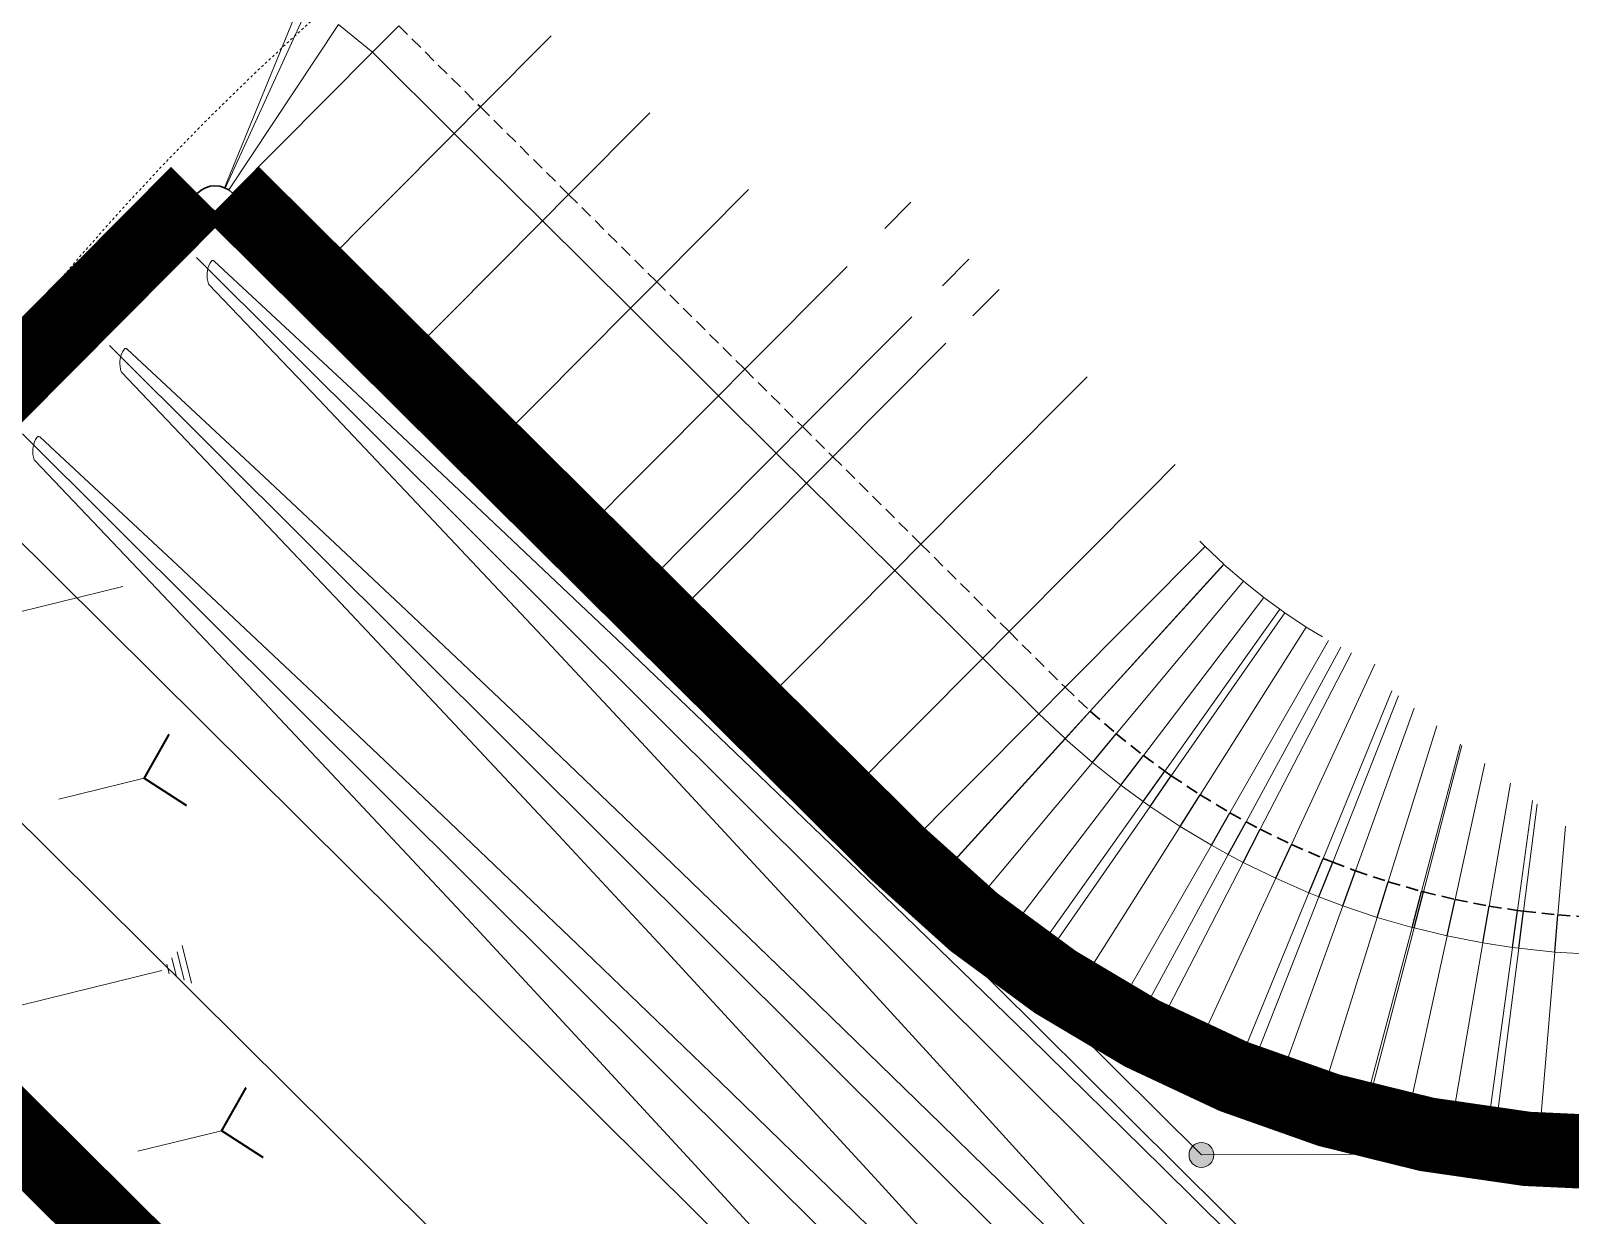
# Model space of a CAD drawing. Header units: metres. Extents: x 544752 to 548977, y 1840603 to 1844608.
# Drawn here: x 545473.5 to 545535.5, y 1843766.6 to 1843814.3 of the extents above; entities that cross this region are included whole.
import ezdxf

# ---------------------------------------------------------------- set-up
doc = ezdxf.new("R2010")
doc.units = ezdxf.units.M
doc.header["$MEASUREMENT"] = 0
doc.linetypes.add('ACAD_ISO02W100', pattern=[15, 12, -3])
doc.linetypes.add('Anordnung Grundriss$0$GESTRICHELT', pattern=[0.75, 0.5, -0.25])
doc.layers.add('C-ROAD', color=7, linetype='Continuous')
for name, color, linetype, lineweight in [('C-ROAD-CORR', 5, 'Continuous', 0), ('C-ROAD-LINK', 150, 'Continuous', 0), ('C-ROAD-STAN', 11, 'Continuous', 0), ('C-TOPO-FEAT', 94, 'Continuous', 5), ('Line5', 5, 'Continuous', 13), ('Đường', 5, 'ACAD_ISO02W100', 5)]:
    doc.layers.add(name, color=color, linetype=linetype, lineweight=lineweight)

# ---------------------------------------------------------------- blocks, each defined once
blk = doc.blocks.new('TB')
at = {"layer": 'Defpoints', "color": 5, "linetype": 'Anordnung Grundriss$0$GESTRICHELT', "lineweight": 5, "ltscale": 0.2}
blk.add_circle((-0.4049538253086098, -1.769394799566726e-07), 105.7280000291212, dxfattribs=at)
blk = doc.blocks.new('FREFEWRFERWF')
at = {"layer": 'Line5', "color": 5}
for p, q in [((-7.212053040915634, -0.6838581399060786), (-8.89258424937725, 70.33729622233659)), ((-1.66903406981146, -0.552696687169373), (-3.349565278273076, 70.4684576750733)), ((-12.75507202500012, -0.8150196010246873), (-14.43560326413717, 70.20613535726443))]:
    blk.add_line(p, q, dxfattribs=at)
at = {"layer": 'Line5', "color": 5, "flags": 128}
for points in [[(-14.86438842292409, 69.08685307204723), (-14.80841630435316, 69.18441281979904), (-14.7429451107746, 69.27586939930916), (-14.66863456461579, 69.36030120356008), (-14.58623352402356, 69.43685740279034), (-14.49657232302707, 69.50476654665545), (-14.40055447630584, 69.56334433192387), (-14.29914754873607, 69.61200046539307), (-14.19337342411745, 69.65024462807924), (-14.0842979879817, 69.67769145453349)], [(-14.08429830515524, 69.67769065964967), (-14.06706906191539, 69.67943511717021), (-14.04982166929403, 69.6778805218637), (-14.03318210656289, 69.67308331327513), (-14.01775426935637, 69.66521759377792), (-14.00409810314886, 69.65456885192543), (-13.99270923074801, 69.64152358099818), (-13.98400099435821, 69.6265552258119), (-13.97828945569927, 69.61020707152784), (-13.97578189574415, 69.59307245211676)], [(-13.97577600751538, 69.5929625662975), (-13.51127695024479, 61.83797155646607), (-13.08261348161614, 54.08091718330979), (-12.68979475862579, 46.32196505367756), (-12.33282916026656, 38.56128078699112), (-12.01172429847065, 30.79903006413952), (-11.72648704145104, 23.03537858603522), (-11.47712347662309, 15.27049208758399), (-11.26363891706569, 7.504536324646324), (-11.08603794220835, -0.2623229054734111)], [(-9.32136941346107, 69.21801394689828), (-9.265397289826069, 69.3155737053603), (-9.199926091358066, 69.40703027509153), (-9.125615558237769, 69.49146207235754), (-9.043214510194957, 69.56801827577874), (-8.953553309314884, 69.63592742476612), (-8.857535458577331, 69.69450520677492), (-8.756128540670034, 69.74316133605316), (-8.650354421522934, 69.78140550572425), (-8.54127897741273, 69.8088523298502)], [(-8.54127928573871, 69.80885153543204), (-8.524050052743405, 69.81059598503634), (-8.506802660995163, 69.80904139298946), (-8.490163094887976, 69.80424418672919), (-8.47473525768146, 69.79637846909463), (-8.461079090833664, 69.78572972957045), (-8.44969022506848, 69.77268445119262), (-8.44098198757274, 69.75771610625088), (-8.435270443791524, 69.74136795289814), (-8.432762881100643, 69.72423332417384)], [(-8.432757004280575, 69.72412343835458), (-7.968257946602535, 61.96913249930367), (-7.53959449013928, 54.21207819133997), (-7.146775769360829, 46.45312612131238), (-6.78981017426122, 38.69244191842154), (-6.468705312057864, 30.93019125238061), (-6.183468067261856, 23.16653984691948), (-5.934104503423441, 15.40165340481326), (-5.720619944797363, 7.635697712190449), (-5.543018971104175, -0.1311614527367055)], [(-3.778350442356896, 69.34917539963499), (-3.722378318721894, 69.446735158097), (-3.656907120253891, 69.53819172782823), (-3.582596587133594, 69.62262352509424), (-3.500195539090782, 69.69917972851545), (-3.410534338210709, 69.76708887750283), (-3.314516487473156, 69.82566665951163), (-3.213109569565859, 69.87432278878987), (-3.107335450418759, 69.91256695846096), (-2.998260006308556, 69.9400137825869)], [(-2.998260314634535, 69.94001298816875), (-2.98103108163923, 69.94175743777305), (-2.963783689890988, 69.94020284572616), (-2.947144123783801, 69.9354056394659), (-2.931716286577284, 69.92753992183134), (-2.918060119729489, 69.91689118230715), (-2.906671253964305, 69.90384590392932), (-2.897963016468566, 69.88887755898759), (-2.892251472687349, 69.87252940563485), (-2.889743909996469, 69.85539477691054)], [(-2.8897380331764, 69.85528489109129), (-2.42523897549836, 62.10029395204037), (-1.996575519035105, 54.34323964407668), (-1.603756798256654, 46.58428757404909), (-1.246791203157045, 38.82360337115824), (-0.9256863409536891, 31.06135270511732), (-0.6404490961576812, 23.29770129965618), (-0.3910855323192663, 15.53281485754997), (-0.1776009736931883, 7.766859164927155), (0, 0)], [(-14.87426023866283, 69.04712659073994), (-14.9017317329417, 62.45136923948303), (-14.95250223134644, 55.85575008206069), (-15.02657110703876, 49.26035141386092), (-15.12393741810229, 42.66525555262342), (-15.24459997238591, 36.07054476439953), (-15.38855725055328, 29.47630136879161), (-15.55580746376654, 22.88260762346908), (-15.74634851206793, 16.28954582801089), (-15.96017803822178, 9.697198242414743)], [(-14.87426230253186, 69.04695007717237), (-14.87407874467317, 69.05155328614637), (-14.87366220814874, 69.05614129919559), (-14.87301376980031, 69.06070231227204), (-14.87213508534478, 69.06522462377325), (-14.8710284254048, 69.06969661777839), (-14.86969661776675, 69.07410680130124), (-14.8681430927827, 69.07844384945929), (-14.86637184320716, 69.08269663760439), (-14.86438740679296, 69.08685421943665)], [(-9.331241225474514, 69.17828746372834), (-9.358712720684707, 62.58253016741946), (-9.409483216586523, 55.98691107099876), (-9.48355208610883, 49.39151246007532), (-9.58091841021087, 42.79641664260998), (-9.701580953842495, 36.20170592423528), (-9.845538236608263, 29.60746257519349), (-10.01278844452463, 23.01376889226958), (-10.20332950324519, 16.42070714617148), (-10.41715902218129, 9.828359615057707)], [(-9.331243289343547, 69.17811096040532), (-9.331059732241556, 69.18271416937932), (-9.33064318500692, 69.18730217264965), (-9.32999474729877, 69.19186318619177), (-9.32911606359994, 69.19638549722731), (-9.328009405639023, 69.20085749216378), (-9.326677597535308, 69.20526767522097), (-9.325124074530322, 69.20960473362356), (-9.323352824314497, 69.21385751152411), (-9.321368388540577, 69.2180151049979)], [(-3.788222254370339, 69.30944891646504), (-3.815693749580532, 62.71369162015617), (-3.866464245482348, 56.11807252373546), (-3.940533115004655, 49.52267391281202), (-4.037899439106695, 42.92757809534669), (-4.15856198273832, 36.33286737697199), (-4.302519265504088, 29.7386240279302), (-4.469769473420456, 23.14493034500629), (-4.660310532141011, 16.55186859890819), (-4.87414005107712, 9.959521067794412)], [(-3.788224318239372, 69.30927241314203), (-3.788040761137381, 69.31387562211603), (-3.787624213902745, 69.31846362538636), (-3.786975776194595, 69.32302463892847), (-3.786097092495766, 69.32754694996402), (-3.784990434534848, 69.33201894490048), (-3.783658626431134, 69.33642912795767), (-3.782105103426147, 69.34076618636027), (-3.780333853210323, 69.34501896426082), (-3.778349417436402, 69.34917655773461)]]:
    blk.add_lwpolyline(points, dxfattribs=at)
blk = doc.blocks.new('RFEWF34RF')
blk.add_lwpolyline([(467558.3739784134, 1441381.465170017), (467628.3739784134, 1441381.465170017), (467628.3739784134, 1441366.465170017), (467558.3739784134, 1441366.465170017)], close=True)
at = {"xscale": 0.9, "yscale": 0.9714285714285716, "zscale": 0.9714285714285716, "rotation": 268.6444939923905}
blk.add_blockref('FREFEWRFERWF', (467559.2717663317, 1441366.934817435), dxfattribs=at)
blk = doc.blocks.new('GFERFERF')
blk.add_lwpolyline([(467513.3739784134, 1441358.465170017), (467628.3739784134, 1441358.465170017), (467628.3739784134, 1441366.465170017), (467513.3739784134, 1441366.465170017)], close=True)
blk = doc.blocks.new('fcwdăed')
at = {"xscale": -1, "rotation": 19.89216182940478}
for name, p in [('GFERFERF', (1396356.812540187, 242240.5363757809, -3.31594075425429)), ('RFEWF34RF', (1396367.360318515, 242211.3860006156, -3.31594075425429))]:
    blk.add_blockref(name, p, dxfattribs=at)
blk = doc.blocks.new('STA')
blk.add_circle((0, 0), 0.03600344113496039)
blk = doc.blocks.new('PI')
h = blk.add_hatch(color=256)
h.dxf.hatch_style = 1
h.paths.add_polyline_path([(0.01097384885793593, 0, 1), (-0.01097384885793593, 0, 1)])
at = {"xscale": 0.3048, "yscale": 0.3048, "zscale": 0.3048}
blk.add_blockref('STA', (0, 0), dxfattribs=at)

msp = doc.modelspace()

# ---------------------------------------------------------------- linework, layer by layer
at = {"layer": 'C-ROAD', "color": 3, "linetype": 'Continuous', "lineweight": 13}
for p, q in [((545508.4800719694, 1843781.144187076), (545520.6671667211, 1843769.041444886)), ((545520.6671667211, 1843769.041444886), (545537.8426755755, 1843769.100964557))]:
    msp.add_line(p, q, dxfattribs=at)
at = {"layer": 'C-ROAD', "color": 1, "linetype": 'ACAD_ISO02W100', "lineweight": 60, "ltscale": 0.1, "const_width": 3, "flags": 128}
for points in [[(545458.3827507619, 1843785.796270339), (545480.226972798, 1843807.792415925)], [(545481.641172639, 1843807.797321878), (545508.4800719694, 1843781.144187076)], [(545539.9862367118, 1843703.347067306), (545458.3876515204, 1843784.382065268)]]:
    msp.add_lwpolyline(points, dxfattribs=at)
at = {"layer": 'C-ROAD', "color": 1, "linetype": 'ACAD_ISO02W100', "lineweight": -3, "ltscale": 0.1, "const_width": 3, "flags": 128}
msp.add_lwpolyline([(545508.4800719694, 1843781.144187076, 0.1989104517660924), (545537.8426755755, 1843769.100964557)], format="xyb", dxfattribs=at)
at = {"layer": 'C-ROAD-CORR', "color": 160, "linetype": 'Continuous'}
for p, q in [((545481.3160001577, 1843808.012965988, 711.2039542564817), (545484.3517957176, 1843815.414583738, 719.2039542564817)), ((545481.3160001577, 1843808.012965988, 711.2039542564817), (545484.3517957176, 1843815.414583738, 719.2039542564817)), ((545481.3160001577, 1843808.012965988, 711.2039542564817), (545484.3517957176, 1843815.414583738, 719.2039542564817)), ((545481.3516860869, 1843807.997512011, 711.2050689497595), (545484.6729690798, 1843815.275497947, 719.2050689497595)), ((545481.3516860869, 1843807.997512011, 711.2050689497595), (545484.6729690798, 1843815.275497947, 719.2050689497595)), ((545481.3516860869, 1843807.997512011, 711.2050689497595), (545484.6729690798, 1843815.275497947, 719.2050689497595)), ((545481.4892058937, 1843807.921157204, 711.2095820132467), (545485.9106473417, 1843814.588304684, 719.2095820132467)), ((545481.4892058937, 1843807.921157204, 711.2095820132467), (545485.9106473417, 1843814.588304684, 719.2095820132467)), ((545481.4892058937, 1843807.921157204, 711.2095820132467), (545485.9106473417, 1843814.588304684, 719.2095820132467)), ((545487.2783480486, 1843813.473786746, 719.2154346915524), (545488.3353184379, 1843814.538123909, 719.2454346915524)), ((545487.2783480486, 1843813.473786746, 719.2154346915524), (545488.3353184379, 1843814.538123909, 719.2454346915524)), ((545491.6320628189, 1843811.264197832, 719.384820501165), (545494.4780449065, 1843814.13001558, 723.4236972518128)), ((545491.6320628189, 1843811.264197832, 719.384820501165), (545494.4780449065, 1843814.13001558, 723.4236972518128)), ((545491.6320628189, 1843811.264197832, 719.384820501165), (545494.4780449065, 1843814.13001558, 723.4236972518128)), ((545481.641172639, 1843807.797321878, 711.2154346915524), (545487.2783480486, 1843813.473786746, 719.2154346915524)), ((545481.641172639, 1843807.797321878, 711.2154346915524), (545487.2783480486, 1843813.473786746, 719.2154346915524)), ((545481.641172639, 1843807.797321878, 711.2154346915524), (545487.2783480486, 1843813.473786746, 719.2154346915524)), ((545490.5750924295, 1843810.199860669, 719.354820501165), (545491.6320628189, 1843811.264197832, 719.384820501165)), ((545490.5750924295, 1843810.199860669, 719.354820501165), (545491.6320628189, 1843811.264197832, 719.384820501165)), ((545495.1798533616, 1843807.740963201, 719.534820501161), (545498.4501977084, 1843811.034100888, 724.1759311412446)), ((545495.1798533616, 1843807.740963201, 719.534820501161), (545498.4501977084, 1843811.034100888, 724.1759311412446)), ((545495.1798533616, 1843807.740963201, 719.534820501161), (545498.4501977084, 1843811.034100888, 724.1759311412446)), ((545484.9379170198, 1843804.523395801, 711.354820501165), (545490.5750924295, 1843810.199860669, 719.354820501165)), ((545484.9379170198, 1843804.523395801, 711.354820501165), (545490.5750924295, 1843810.199860669, 719.354820501165)), ((545484.9379170198, 1843804.523395801, 711.354820501165), (545490.5750924295, 1843810.199860669, 719.354820501165)), ((545494.1228829722, 1843806.676626038, 719.504820501161), (545495.1798533616, 1843807.740963201, 719.534820501161)), ((545494.1228829722, 1843806.676626038, 719.504820501161), (545495.1798533616, 1843807.740963201, 719.534820501161)), ((545498.7276439042, 1843804.21772857, 719.684820501157), (545502.42235051, 1843807.938186197, 724.9281650306766)), ((545498.7276439042, 1843804.21772857, 719.684820501157), (545502.42235051, 1843807.938186197, 724.9281650306766)), ((545498.7276439042, 1843804.21772857, 719.684820501157), (545502.42235051, 1843807.938186197, 724.9281650306766)), ((545507.9126098565, 1843806.370958807, 727.834820501153), (545508.9695802458, 1843807.43529597, 727.864820501153)), ((545507.9126098565, 1843806.370958807, 727.834820501153), (545508.9695802458, 1843807.43529597, 727.864820501153)), ((545488.4857075625, 1843801.00016117, 711.504820501161), (545494.1228829722, 1843806.676626038, 719.504820501161)), ((545488.4857075625, 1843801.00016117, 711.504820501161), (545494.1228829722, 1843806.676626038, 719.504820501161)), ((545488.4857075625, 1843801.00016117, 711.504820501161), (545494.1228829722, 1843806.676626038, 719.504820501161)), ((545510.2379542754, 1843804.06170918, 727.9331356803175), (545511.2949246648, 1843805.126046343, 727.9631356803175)), ((545510.2379542754, 1843804.06170918, 727.9331356803175), (545511.2949246648, 1843805.126046343, 727.9631356803175)), ((545502.2754344468, 1843800.694493939, 719.834820501153), (545506.3945033121, 1843804.842271505, 725.6803989204366)), ((545502.2754344468, 1843800.694493939, 719.834820501153), (545506.3945033121, 1843804.842271505, 725.6803989204366)), ((545502.2754344468, 1843800.694493939, 719.834820501153), (545506.3945033121, 1843804.842271505, 725.6803989204366)), ((545497.6706735148, 1843803.153391407, 719.654820501157), (545498.7276439042, 1843804.21772857, 719.684820501157)), ((545497.6706735148, 1843803.153391407, 719.654820501157), (545498.7276439042, 1843804.21772857, 719.684820501157)), ((545511.4604003992, 1843802.847724176, 727.984820501149), (545512.5173707885, 1843803.912061339, 728.014820501149)), ((545511.4604003992, 1843802.847724176, 727.984820501149), (545512.5173707885, 1843803.912061339, 728.014820501149)), ((545492.0334981051, 1843797.476926539, 711.654820501157), (545497.6706735148, 1843803.153391407, 719.654820501157)), ((545492.0334981051, 1843797.476926539, 711.654820501157), (545497.6706735148, 1843803.153391407, 719.654820501157)), ((545492.0334981051, 1843797.476926539, 711.654820501157), (545497.6706735148, 1843803.153391407, 719.654820501157)), ((545504.6007788657, 1843798.385244312, 719.9331356803175), (545508.9979894079, 1843802.813102121, 726.1734389845876)), ((545504.6007788657, 1843798.385244312, 719.9331356803175), (545508.9979894079, 1843802.813102121, 726.1734389845876)), ((545504.6007788657, 1843798.385244312, 719.9331356803175), (545508.9979894079, 1843802.813102121, 726.1734389845876)), ((545505.8232249895, 1843797.171259308, 719.984820501149), (545510.3666561138, 1843801.746356813, 726.4326328098686)), ((545505.8232249895, 1843797.171259308, 719.984820501149), (545510.3666561138, 1843801.746356813, 726.4326328098686)), ((545505.8232249895, 1843797.171259308, 719.984820501149), (545510.3666561138, 1843801.746356813, 726.4326328098686)), ((545501.2184640574, 1843799.630156776, 719.804820501153), (545502.2754344468, 1843800.694493939, 719.834820501153)), ((545501.2184640574, 1843799.630156776, 719.804820501153), (545502.2754344468, 1843800.694493939, 719.834820501153)), ((545515.0081909418, 1843799.324489545, 728.1348205011451), (545516.0651613311, 1843800.388826708, 728.1648205011451)), ((545515.0081909418, 1843799.324489545, 728.1348205011451), (545516.0651613311, 1843800.388826708, 728.1648205011451)), ((545495.5812886477, 1843793.953691908, 711.804820501153), (545501.2184640574, 1843799.630156776, 719.804820501153)), ((545495.5812886477, 1843793.953691908, 711.804820501153), (545501.2184640574, 1843799.630156776, 719.804820501153)), ((545495.5812886477, 1843793.953691908, 711.804820501153), (545501.2184640574, 1843799.630156776, 719.804820501153)), ((545509.3710155321, 1843793.648024677, 720.1348205011451), (545515.0081909418, 1843799.324489545, 728.1348205011451)), ((545509.3710155321, 1843793.648024677, 720.1348205011451), (545515.0081909418, 1843799.324489545, 728.1348205011451)), ((545509.3710155321, 1843793.648024677, 720.1348205011451), (545515.0081909418, 1843799.324489545, 728.1348205011451)), ((545503.5438084764, 1843797.320907149, 719.9031356803175), (545504.6007788657, 1843798.385244312, 719.9331356803175)), ((545503.5438084764, 1843797.320907149, 719.9031356803175), (545504.6007788657, 1843798.385244312, 719.9331356803175)), ((545497.9066330667, 1843791.644442281, 711.9031356803175), (545503.5438084764, 1843797.320907149, 719.9031356803175)), ((545497.9066330667, 1843791.644442281, 711.9031356803175), (545503.5438084764, 1843797.320907149, 719.9031356803175)), ((545497.9066330667, 1843791.644442281, 711.9031356803175), (545503.5438084764, 1843797.320907149, 719.9031356803175)), ((545504.7662546001, 1843796.106922145, 719.954820501149), (545505.8232249895, 1843797.171259308, 719.984820501149)), ((545504.7662546001, 1843796.106922145, 719.954820501149), (545505.8232249895, 1843797.171259308, 719.984820501149)), ((545518.5559814844, 1843795.801254914, 728.2848205011412), (545519.6129518737, 1843796.865592076, 728.3148205011412)), ((545518.5559814844, 1843795.801254914, 728.2848205011412), (545519.6129518737, 1843796.865592076, 728.3148205011412)), ((545499.1290791904, 1843790.430457277, 711.954820501149), (545504.7662546001, 1843796.106922145, 719.954820501149)), ((545499.1290791904, 1843790.430457277, 711.954820501149), (545504.7662546001, 1843796.106922145, 719.954820501149)), ((545499.1290791904, 1843790.430457277, 711.954820501149), (545504.7662546001, 1843796.106922145, 719.954820501149)), ((545512.9188060747, 1843790.124790045, 720.2848205011412), (545518.5559814844, 1843795.801254914, 728.2848205011412)), ((545512.9188060747, 1843790.124790045, 720.2848205011412), (545518.5559814844, 1843795.801254914, 728.2848205011412)), ((545512.9188060747, 1843790.124790045, 720.2848205011412), (545518.5559814844, 1843795.801254914, 728.2848205011412)), ((545508.3140451427, 1843792.583687514, 720.1048205011451), (545509.3710155321, 1843793.648024677, 720.1348205011451)), ((545508.3140451427, 1843792.583687514, 720.1048205011451), (545509.3710155321, 1843793.648024677, 720.1348205011451)), ((545515.1742177682, 1843787.884989107, 720.3801789361881), (545520.811393178, 1843793.561453976, 728.3801789361881)), ((545515.1742177682, 1843787.884989107, 720.3801789361881), (545520.811393178, 1843793.561453976, 728.3801789361881)), ((545515.1742177682, 1843787.884989107, 720.3801789361881), (545520.811393178, 1843793.561453976, 728.3801789361881)), ((545502.676869733, 1843786.907222646, 712.1048205011451), (545508.3140451427, 1843792.583687514, 720.1048205011451)), ((545502.676869733, 1843786.907222646, 712.1048205011451), (545508.3140451427, 1843792.583687514, 720.1048205011451)), ((545502.676869733, 1843786.907222646, 712.1048205011451), (545508.3140451427, 1843792.583687514, 720.1048205011451)), ((545516.1850108885, 1843786.924069553, 720.4344401001995), (545521.5692194593, 1843792.841019618, 728.4344401001995)), ((545516.1850108885, 1843786.924069553, 720.4344401001995), (545521.5692194593, 1843792.841019618, 728.4344401001995)), ((545516.1850108885, 1843786.924069553, 720.4344401001995), (545521.5692194593, 1843792.841019618, 728.4344401001995)), ((545516.191914111, 1843786.917789715, 720.4348024648241), (545521.5743950421, 1843792.836311407, 728.4348024648241)), ((545516.191914111, 1843786.917789715, 720.4348024648241), (545521.5743950421, 1843792.836311407, 728.4348024648241)), ((545516.191914111, 1843786.917789715, 720.4348024648241), (545521.5743950421, 1843792.836311407, 728.4348024648241)), ((545477.2301099498, 1843791.946244133, 731.4502438756114), (545458.4187366074, 1843787.316396564, 712.0774987026796)), ((545517.2367563049, 1843786.008154328, 720.4885979594804), (545522.357749082, 1843792.154326549, 728.4885979594804)), ((545517.2367563049, 1843786.008154328, 720.4885979594804), (545522.357749082, 1843792.154326549, 728.4885979594804)), ((545517.2367563049, 1843786.008154328, 720.4885979594804), (545522.357749082, 1843792.154326549, 728.4885979594804)), ((545518.3274519978, 1843785.138986895, 720.542549423416), (545523.1754810635, 1843791.502681905, 728.542549423416)), ((545518.3274519978, 1843785.138986895, 720.542549423416), (545523.1754810635, 1843791.502681905, 728.542549423416)), ((545518.3274519978, 1843785.138986895, 720.542549423416), (545523.1754810635, 1843791.502681905, 728.542549423416)), ((545519.1927784394, 1843784.502449748, 720.5838659282666), (545523.8242459851, 1843791.025448167, 728.5838659282666)), ((545519.1927784394, 1843784.502449748, 720.5838659282666), (545523.8242459851, 1843791.025448167, 728.5838659282666)), ((545519.1927784394, 1843784.502449748, 720.5838659282666), (545523.8242459851, 1843791.025448167, 728.5838659282666)), ((545519.4550218048, 1843784.318221733, 720.5961917942386), (545524.0208588333, 1843790.887326104, 728.5961917942386)), ((545519.4550218048, 1843784.318221733, 720.5961917942386), (545524.0208588333, 1843790.887326104, 728.5961917942386)), ((545519.4550218048, 1843784.318221733, 720.5961917942386), (545524.0208588333, 1843790.887326104, 728.5961917942386)), ((545511.8618356853, 1843789.060452883, 720.2548205011412), (545512.9188060747, 1843790.124790045, 720.2848205011412)), ((545511.8618356853, 1843789.060452883, 720.2548205011412), (545512.9188060747, 1843790.124790045, 720.2848205011412)), ((545520.6173193732, 1843783.547421186, 720.6494229625778), (545524.8922731974, 1843790.309430488, 728.6494229625778)), ((545520.6173193732, 1843783.547421186, 720.6494229625778), (545524.8922731974, 1843790.309430488, 728.6494229625778)), ((545520.6173193732, 1843783.547421186, 720.6494229625778), (545524.8922731974, 1843790.309430488, 728.6494229625778)), ((545521.8121322448, 1843782.82805249, 720.702141601774), (545525.7880653999, 1843789.770095096, 728.702141601774)), ((545521.8121322448, 1843782.82805249, 720.702141601774), (545525.7880653999, 1843789.770095096, 728.702141601774)), ((545521.8121322448, 1843782.82805249, 720.702141601774), (545525.7880653999, 1843789.770095096, 728.702141601774)), ((545522.4623913484, 1843782.465617576, 720.7299531554592), (545526.2755869594, 1843789.498365206, 728.7299531554592)), ((545522.4623913484, 1843782.465617576, 720.7299531554592), (545526.2755869594, 1843789.498365206, 728.7299531554592)), ((545522.4623913484, 1843782.465617576, 720.7299531554592), (545526.2755869594, 1843789.498365206, 728.7299531554592)), ((545506.2246602756, 1843783.383988014, 712.2548205011412), (545511.8618356853, 1843789.060452883, 720.2548205011412)), ((545506.2246602756, 1843783.383988014, 712.2548205011412), (545511.8618356853, 1843789.060452883, 720.2548205011412)), ((545506.2246602756, 1843783.383988014, 712.2548205011412), (545511.8618356853, 1843789.060452883, 720.2548205011412)), ((545523.0371860684, 1843782.161484976, 720.7542473607787), (545526.7065302815, 1843789.270346562, 728.7542473607787)), ((545523.0371860684, 1843782.161484976, 720.7542473607787), (545526.7065302815, 1843789.270346562, 728.7542473607787)), ((545523.0371860684, 1843782.161484976, 720.7542473607787), (545526.7065302815, 1843789.270346562, 728.7542473607787)), ((545524.2901489278, 1843781.548987471, 720.8056410551927), (545527.6459195248, 1843788.811136168, 728.8056410551927)), ((545524.2901489278, 1843781.548987471, 720.8056410551927), (545527.6459195248, 1843788.811136168, 728.8056410551927)), ((545524.2901489278, 1843781.548987471, 720.8056410551927), (545527.6459195248, 1843788.811136168, 728.8056410551927)), ((545514.1172473789, 1843786.820651944, 720.3501789361882), (545515.1742177682, 1843787.884989107, 720.3801789361881)), ((545514.1172473789, 1843786.820651944, 720.3501789361882), (545515.1742177682, 1843787.884989107, 720.3801789361881)), ((545525.568635782, 1843780.991725877, 720.8562248560224), (545528.336659933, 1843787.740450796, 728.1505545532373)), ((545525.568635782, 1843780.991725877, 720.8562248560224), (545528.336659933, 1843787.740450796, 728.1505545532373)), ((545525.568635782, 1843780.991725877, 720.8562248560224), (545528.336659933, 1843787.740450796, 728.1505545532373)), ((545525.9532712528, 1843780.836872241, 720.8709931465054), (545528.5997360322, 1843787.535408039, 728.0733648159917)), ((545525.9532712528, 1843780.836872241, 720.8709931465054), (545528.5997360322, 1843787.535408039, 728.0733648159917)), ((545525.9532712528, 1843780.836872241, 720.8709931465054), (545528.5997360322, 1843787.535408039, 728.0733648159917)), ((545515.1754717814, 1843785.814641416, 720.4044401001995), (545516.1850108885, 1843786.924069553, 720.4344401001995)), ((545515.1754717814, 1843785.814641416, 720.4044401001995), (545516.1850108885, 1843786.924069553, 720.4344401001995)), ((545515.1826989364, 1843785.808066898, 720.4048024648241), (545516.191914111, 1843786.917789715, 720.4348024648241)), ((545515.1826989364, 1843785.808066898, 720.4048024648241), (545516.191914111, 1843786.917789715, 720.4348024648241)), ((545526.8702130042, 1843780.490760952, 720.9059024759431), (545529.2298056085, 1843787.044328829, 727.8713119522896)), ((545526.8702130042, 1843780.490760952, 720.9059024759431), (545529.2298056085, 1843787.044328829, 727.8713119522896)), ((545526.8702130042, 1843780.490760952, 720.9059024759431), (545529.2298056085, 1843787.044328829, 727.8713119522896)), ((545508.4800719692, 1843781.144187076, 712.3501789361882), (545514.1172473789, 1843786.820651944, 720.3501789361882)), ((545508.4800719692, 1843781.144187076, 712.3501789361882), (545514.1172473789, 1843786.820651944, 720.3501789361882)), ((545508.4800719692, 1843781.144187076, 712.3501789361882), (545514.1172473789, 1843786.820651944, 720.3501789361882)), ((545528.1924030146, 1843780.047046296, 720.9545793525499), (545530.1488607769, 1843786.328012882, 727.5332014146285)), ((545528.1924030146, 1843780.047046296, 720.9545793525499), (545530.1488607769, 1843786.328012882, 727.5332014146285)), ((545528.1924030146, 1843780.047046296, 720.9545793525499), (545530.1488607769, 1843786.328012882, 727.5332014146285)), ((545509.7912632106, 1843779.897691352, 712.4044401001995), (545515.1754717814, 1843785.814641416, 720.4044401001995)), ((545509.7912632106, 1843779.897691352, 712.4044401001995), (545515.1754717814, 1843785.814641416, 720.4044401001995)), ((545509.7912632106, 1843779.897691352, 712.4044401001995), (545515.1754717814, 1843785.814641416, 720.4044401001995)), ((545509.8002180053, 1843779.889545205, 712.4048024648241), (545515.1826989364, 1843785.808066898, 720.4048024648241)), ((545509.8002180053, 1843779.889545205, 712.4048024648241), (545515.1826989364, 1843785.808066898, 720.4048024648241)), ((545509.8002180053, 1843779.889545205, 712.4048024648241), (545515.1826989364, 1843785.808066898, 720.4048024648241)), ((545516.2765701591, 1843784.855747037, 720.4585979594805), (545517.2367563049, 1843786.008154328, 720.4885979594804)), ((545516.2765701591, 1843784.855747037, 720.4585979594805), (545517.2367563049, 1843786.008154328, 720.4885979594804)), ((545517.4184465479, 1843783.945794081, 720.512549423416), (545518.3274519978, 1843785.138986895, 720.542549423416)), ((545517.4184465479, 1843783.945794081, 720.512549423416), (545518.3274519978, 1843785.138986895, 720.542549423416)), ((545529.5326889969, 1843779.661426526, 721.0021628283865), (545531.0986367638, 1843785.587752983, 727.1318885713036)), ((545529.5326889969, 1843779.661426526, 721.0021628283865), (545531.0986367638, 1843785.587752983, 727.1318885713036)), ((545529.5326889969, 1843779.661426526, 721.0021628283865), (545531.0986367638, 1843785.587752983, 727.1318885713036)), ((545529.61472331, 1843779.639866517, 721.0049845269989), (545531.1575024141, 1843785.541872817, 727.1052997429011)), ((545529.61472331, 1843779.639866517, 721.0049845269989), (545531.1575024141, 1843785.541872817, 727.1052997429011)), ((545529.61472331, 1843779.639866517, 721.0049845269989), (545531.1575024141, 1843785.541872817, 727.1052997429011)), ((545511.1555773818, 1843778.709574815, 712.4585979594805), (545516.2765701591, 1843784.855747037, 720.4585979594805)), ((545511.1555773818, 1843778.709574815, 712.4585979594805), (545516.2765701591, 1843784.855747037, 720.4585979594805)), ((545511.1555773818, 1843778.709574815, 712.4585979594805), (545516.2765701591, 1843784.855747037, 720.4585979594805)), ((545518.3243782746, 1843783.279387545, 720.5538659282666), (545519.1927784394, 1843784.502449748, 720.5838659282666)), ((545518.3243782746, 1843783.279387545, 720.5538659282666), (545519.1927784394, 1843784.502449748, 720.5838659282666)), ((545530.888519688, 1843779.334635679, 721.0485623272937), (545532.0845153467, 1843784.81935455, 726.6621660456207)), ((545530.888519688, 1843779.334635679, 721.0485623272937), (545532.0845153467, 1843784.81935455, 726.6621660456207)), ((545530.888519688, 1843779.334635679, 721.0485623272937), (545532.0845153467, 1843784.81935455, 726.6621660456207)), ((545478.0856644051, 1843784.220231352, 729.5868586594613), (545474.646629719, 1843783.373817531, 726.0451957832797)), ((545512.5704174822, 1843777.582099071, 712.512549423416), (545517.4184465479, 1843783.945794081, 720.512549423416)), ((545512.5704174822, 1843777.582099071, 712.512549423416), (545517.4184465479, 1843783.945794081, 720.512549423416)), ((545512.5704174822, 1843777.582099071, 712.512549423416), (545517.4184465479, 1843783.945794081, 720.512549423416)), ((545518.5989273619, 1843783.086514664, 720.5661917942386), (545519.4550218048, 1843784.318221733, 720.5961917942386)), ((545518.5989273619, 1843783.086514664, 720.5661917942386), (545519.4550218048, 1843784.318221733, 720.5961917942386)), ((545532.2573142359, 1843779.067295809, 721.093689526855), (545533.112582714, 1843784.018073979, 726.1178002603649)), ((545532.2573142359, 1843779.067295809, 721.093689526855), (545533.112582714, 1843784.018073979, 726.1178002603649)), ((545532.2573142359, 1843779.067295809, 721.093689526855), (545533.112582714, 1843784.018073979, 726.1178002603649)), ((545513.6929107289, 1843776.756389126, 712.5538659282666), (545518.3243782746, 1843783.279387545, 720.5538659282666)), ((545513.6929107289, 1843776.756389126, 712.5538659282666), (545518.3243782746, 1843783.279387545, 720.5538659282666)), ((545513.6929107289, 1843776.756389126, 712.5538659282666), (545518.3243782746, 1843783.279387545, 720.5538659282666)), ((545519.8157655312, 1843782.279544442, 720.6194229625778), (545520.6173193732, 1843783.547421186, 720.6494229625778)), ((545519.8157655312, 1843782.279544442, 720.6194229625778), (545520.6173193732, 1843783.547421186, 720.6494229625778)), ((545533.3935756148, 1843778.891983417, 721.1297702252778), (545533.9966796245, 1843783.329004663, 725.607592462265)), ((545533.3935756148, 1843778.891983417, 721.1297702252778), (545533.9966796245, 1843783.329004663, 725.607592462265)), ((545533.3935756148, 1843778.891983417, 721.1297702252778), (545533.9966796245, 1843783.329004663, 725.607592462265)), ((545533.6364671111, 1843778.859915801, 721.1374585264884), (545534.1897948207, 1843783.178489765, 725.4913364112444)), ((545533.6364671111, 1843778.859915801, 721.1374585264884), (545534.1897948207, 1843783.178489765, 725.4913364112444)), ((545533.6364671111, 1843778.859915801, 721.1374585264884), (545534.1897948207, 1843783.178489765, 725.4913364112444)), ((545514.0330903333, 1843776.517410294, 712.5661917942386), (545518.5989273619, 1843783.086514664, 720.5661917942386)), ((545514.0330903333, 1843776.517410294, 712.5661917942386), (545518.5989273619, 1843783.086514664, 720.5661917942386)), ((545514.0330903333, 1843776.517410294, 712.5661917942386), (545518.5989273619, 1843783.086514664, 720.5661917942386)), ((545521.0666447782, 1843781.526419501, 720.672141601774), (545521.8121322448, 1843782.82805249, 720.702141601774)), ((545521.0666447782, 1843781.526419501, 720.672141601774), (545521.8121322448, 1843782.82805249, 720.702141601774)), ((545515.5408117069, 1843775.51753514, 712.6194229625778), (545519.8157655312, 1843782.279544442, 720.6194229625778)), ((545515.5408117069, 1843775.51753514, 712.6194229625778), (545519.8157655312, 1843782.279544442, 720.6194229625778)), ((545515.5408117069, 1843775.51753514, 712.6194229625778), (545519.8157655312, 1843782.279544442, 720.6194229625778)), ((545521.7474171714, 1843781.146977395, 720.6999531554592), (545522.4623913484, 1843782.465617576, 720.7299531554592)), ((545521.7474171714, 1843781.146977395, 720.6999531554592), (545522.4623913484, 1843782.465617576, 720.7299531554592)), ((545522.3491840283, 1843780.828573429, 720.7242473607787), (545523.0371860684, 1843782.161484976, 720.7542473607787)), ((545522.3491840283, 1843780.828573429, 720.7242473607787), (545523.0371860684, 1843782.161484976, 720.7542473607787)), ((545535.023353067, 1843778.712890409, 721.1797860109779), (545535.3241841713, 1843782.294341337, 724.7738491852938)), ((545535.023353067, 1843778.712890409, 721.1797860109779), (545535.3241841713, 1843782.294341337, 724.7738491852938)), ((545535.023353067, 1843778.712890409, 721.1797860109779), (545535.3241841713, 1843782.294341337, 724.7738491852938)), ((545517.0907116232, 1843774.584376895, 712.672141601774), (545521.0666447782, 1843781.526419501, 720.672141601774)), ((545517.0907116232, 1843774.584376895, 712.672141601774), (545521.0666447782, 1843781.526419501, 720.672141601774)), ((545517.0907116232, 1843774.584376895, 712.672141601774), (545521.0666447782, 1843781.526419501, 720.672141601774)), ((545523.6609419408, 1843780.18733459, 720.7756410551928), (545524.2901489278, 1843781.548987471, 720.8056410551927)), ((545523.6609419408, 1843780.18733459, 720.7756410551928), (545524.2901489278, 1843781.548987471, 720.8056410551927)), ((545517.9342215604, 1843774.114229765, 712.6999531554592), (545521.7474171714, 1843781.146977395, 720.6999531554592)), ((545517.9342215604, 1843774.114229765, 712.6999531554592), (545521.7474171714, 1843781.146977395, 720.6999531554592)), ((545517.9342215604, 1843774.114229765, 712.6999531554592), (545521.7474171714, 1843781.146977395, 720.6999531554592)), ((545518.6798398152, 1843773.719711843, 712.7242473607787), (545522.3491840283, 1843780.828573429, 720.7242473607787)), ((545518.6798398152, 1843773.719711843, 712.7242473607787), (545522.3491840283, 1843780.828573429, 720.7242473607787)), ((545518.6798398152, 1843773.719711843, 712.7242473607787), (545522.3491840283, 1843780.828573429, 720.7242473607787)), ((545524.9994215568, 1843779.603923598, 720.8262248560225), (545525.568635782, 1843780.991725877, 720.8562248560224)), ((545524.9994215568, 1843779.603923598, 720.8262248560225), (545525.568635782, 1843780.991725877, 720.8562248560224)), ((545525.4021059768, 1843779.441803484, 720.8409931465054), (545525.9532712528, 1843780.836872241, 720.8709931465054)), ((545525.4021059768, 1843779.441803484, 720.8409931465054), (545525.9532712528, 1843780.836872241, 720.8709931465054)), ((545520.3051713438, 1843772.925185893, 712.7756410551928), (545523.6609419408, 1843780.18733459, 720.7756410551928)), ((545520.3051713438, 1843772.925185893, 712.7756410551928), (545523.6609419408, 1843780.18733459, 720.7756410551928)), ((545520.3051713438, 1843772.925185893, 712.7756410551928), (545523.6609419408, 1843780.18733459, 720.7756410551928)), ((545526.3620750521, 1843779.079450986, 720.8759024759431), (545526.8702130042, 1843780.490760952, 720.9059024759431)), ((545526.3620750521, 1843779.079450986, 720.8759024759431), (545526.8702130042, 1843780.490760952, 720.9059024759431)), ((545521.9636123561, 1843772.202311442, 712.8262248560225), (545524.9994215568, 1843779.603923598, 720.8262248560225)), ((545521.9636123561, 1843772.202311442, 712.8262248560225), (545524.9994215568, 1843779.603923598, 720.8262248560225)), ((545521.9636123561, 1843772.202311442, 712.8262248560225), (545524.9994215568, 1843779.603923598, 720.8262248560225)), ((545522.4625578381, 1843772.001436776, 712.8409931465054), (545525.4021059768, 1843779.441803484, 720.8409931465054)), ((545522.4625578381, 1843772.001436776, 712.8409931465054), (545525.4021059768, 1843779.441803484, 720.8409931465054)), ((545522.4625578381, 1843772.001436776, 712.8409931465054), (545525.4021059768, 1843779.441803484, 720.8409931465054)), ((545527.746308587, 1843778.6149151, 720.9245793525499), (545528.1924030146, 1843780.047046296, 720.9545793525499)), ((545527.746308587, 1843778.6149151, 720.9245793525499), (545528.1924030146, 1843780.047046296, 720.9545793525499)), ((545529.1494872438, 1843778.211200193, 720.9721628283866), (545529.5326889969, 1843779.661426526, 721.0021628283865)), ((545529.1494872438, 1843778.211200193, 720.9721628283866), (545529.5326889969, 1843779.661426526, 721.0021628283865)), ((545529.2353710021, 1843778.188628484, 720.9749845269989), (545529.61472331, 1843779.639866517, 721.0049845269989)), ((545529.2353710021, 1843778.188628484, 720.9749845269989), (545529.61472331, 1843779.639866517, 721.0049845269989)), ((545523.6520059746, 1843771.552464498, 712.8759024759431), (545526.3620750521, 1843779.079450986, 720.8759024759431)), ((545523.6520059746, 1843771.552464498, 712.8759024759431), (545526.3620750521, 1843779.079450986, 720.8759024759431)), ((545523.6520059746, 1843771.552464498, 712.8759024759431), (545526.3620750521, 1843779.079450986, 720.8759024759431)), ((545530.5689400422, 1843777.869074746, 721.0185623272937), (545530.888519688, 1843779.334635679, 721.0485623272937)), ((545530.5689400422, 1843777.869074746, 721.0185623272937), (545530.888519688, 1843779.334635679, 721.0485623272937)), ((545532.0019650238, 1843777.58919, 721.063689526855), (545532.2573142359, 1843779.067295809, 721.093689526855)), ((545532.0019650238, 1843777.58919, 721.063689526855), (545532.2573142359, 1843779.067295809, 721.093689526855)), ((545533.1915452601, 1843777.405651106, 721.0997702252778), (545533.3935756148, 1843778.891983417, 721.1297702252778)), ((545533.1915452601, 1843777.405651106, 721.0997702252778), (545533.3935756148, 1843778.891983417, 721.1297702252778)), ((545533.4458343955, 1843777.372078724, 721.1074585264885), (545533.6364671111, 1843778.859915801, 721.1374585264884)), ((545533.4458343955, 1843777.372078724, 721.1074585264885), (545533.6364671111, 1843778.859915801, 721.1374585264884)), ((545525.3671383064, 1843770.976882056, 712.9245793525499), (545527.746308587, 1843778.6149151, 720.9245793525499)), ((545525.3671383064, 1843770.976882056, 712.9245793525499), (545527.746308587, 1843778.6149151, 720.9245793525499)), ((545525.3671383064, 1843770.976882056, 712.9245793525499), (545527.746308587, 1843778.6149151, 720.9245793525499)), ((545527.105744561, 1843770.476659751, 712.9721628283866), (545529.1494872438, 1843778.211200193, 720.9721628283866)), ((545527.105744561, 1843770.476659751, 712.9721628283866), (545529.1494872438, 1843778.211200193, 720.9721628283866)), ((545527.105744561, 1843770.476659751, 712.9721628283866), (545529.1494872438, 1843778.211200193, 720.9721628283866)), ((545534.8977997212, 1843777.218154192, 721.1497860109779), (545535.023353067, 1843778.712890409, 721.1797860109779)), ((545534.8977997212, 1843777.218154192, 721.1497860109779), (545535.023353067, 1843778.712890409, 721.1797860109779)), ((545527.2121586933, 1843770.448692312, 712.9749845269989), (545529.2353710021, 1843778.188628484, 720.9749845269989)), ((545527.2121586933, 1843770.448692312, 712.9749845269989), (545529.2353710021, 1843778.188628484, 720.9749845269989)), ((545527.2121586933, 1843770.448692312, 712.9749845269989), (545529.2353710021, 1843778.188628484, 720.9749845269989)), ((545528.8645152644, 1843770.052749767, 713.0185623272937), (545530.5689400422, 1843777.869074746, 721.0185623272937)), ((545528.8645152644, 1843770.052749767, 713.0185623272937), (545530.5689400422, 1843777.869074746, 721.0185623272937)), ((545528.8645152644, 1843770.052749767, 713.0185623272937), (545530.5689400422, 1843777.869074746, 721.0185623272937)), ((545530.6401025597, 1843769.705959024, 713.063689526855), (545532.0019650238, 1843777.58919, 721.063689526855)), ((545530.6401025597, 1843769.705959024, 713.063689526855), (545532.0019650238, 1843777.58919, 721.063689526855)), ((545530.6401025597, 1843769.705959024, 713.063689526855), (545532.0019650238, 1843777.58919, 721.063689526855)), ((545479.3923866278, 1843776.215175651, 728.0963771776035), (545479.2048320596, 1843776.977222122, 728.0963771776035)), ((545479.6932907605, 1843776.087182222, 728.357973036686), (545479.4119589082, 1843777.23025193, 728.357973036686)), ((545479.9941948933, 1843775.959188794, 728.6195688957685), (545479.6190857567, 1843777.483281737, 728.6195688957685)), ((545532.1140500354, 1843769.478545453, 713.0997702252778), (545533.1915452601, 1843777.405651106, 721.0997702252778)), ((545532.1140500354, 1843769.478545453, 713.0997702252778), (545533.1915452601, 1843777.405651106, 721.0997702252778)), ((545532.1140500354, 1843769.478545453, 713.0997702252778), (545533.1915452601, 1843777.405651106, 721.0997702252778)), ((545532.429126579, 1843769.436947647, 713.1074585264885), (545533.4458343955, 1843777.372078724, 721.1074585264885)), ((545532.429126579, 1843769.436947647, 713.1074585264885), (545533.4458343955, 1843777.372078724, 721.1074585264885)), ((545532.429126579, 1843769.436947647, 713.1074585264885), (545533.4458343955, 1843777.372078724, 721.1074585264885)), ((545534.228181877, 1843769.246227704, 713.1497860109779), (545534.8977997212, 1843777.218154192, 721.1497860109779)), ((545534.228181877, 1843769.246227704, 713.1497860109779), (545534.8977997212, 1843777.218154192, 721.1497860109779)), ((545534.228181877, 1843769.246227704, 713.1497860109779), (545534.8977997212, 1843777.218154192, 721.1497860109779)), ((545478.7905783624, 1843776.471162508, 727.5731854594385), (545462.0990482203, 1843772.363049886, 710.3835441660724)), ((545479.0914824951, 1843776.343169079, 727.834781318521), (545478.997705211, 1843776.724192315, 727.834781318521)), ((545481.2048201851, 1843770.018419502, 727.6226420286332), (545477.834218807, 1843769.18884846, 724.1514546577896))]:
    msp.add_line(p, q, dxfattribs=at)
at = {"layer": 'C-ROAD-CORR', "color": 5, "linetype": 'Anordnung Grundriss$0$GESTRICHELT', "lineweight": 30, "extrusion": (-0.686616663508523, -0.1689898144471275, 0.7071067811904714), "const_width": 0.1, "elevation": -685599.200638123}
msp.add_lwpolyline([(-1659995.078379782, 686632.9676659266), (-1659993.596837474, 686630.992276183), (-1659992.115295167, 686632.967665927)], dxfattribs=at)
at = {"layer": 'C-ROAD-CORR', "color": 5, "linetype": 'Anordnung Grundriss$0$GESTRICHELT', "lineweight": 30, "extrusion": (-0.6866166635254959, -0.1689898144306324, 0.7071067811779326), "const_width": 0.1, "elevation": -685600.3312306617}
msp.add_lwpolyline([(-1659980.513206075, 686631.2811040782), (-1659979.06114496, 686629.3450225902), (-1659977.609083843, 686631.2811040784)], dxfattribs=at)
at = {"layer": 'C-ROAD-CORR', "color": 11, "linetype": 'Anordnung Grundriss$0$GESTRICHELT', "lineweight": 30}
for points in [[(545488.3353184379, 1843814.538123909, 719.2454346915524), (545491.6320628189, 1843811.264197832, 719.384820501165), (545495.1798533616, 1843807.740963201, 719.534820501161), (545498.7276439042, 1843804.21772857, 719.684820501157), (545502.2754344468, 1843800.694493939, 719.834820501153), (545504.6007788657, 1843798.385244312, 719.9331356803175), (545505.8232249895, 1843797.171259308, 719.984820501149), (545509.3710155321, 1843793.648024677, 720.1348205011451), (545512.9188060747, 1843790.124790045, 720.2848205011412), (545515.1742177682, 1843787.884989107, 720.3801789361881), (545516.1850108885, 1843786.924069553, 720.4344401001995), (545516.191914111, 1843786.917789715, 720.4348024648241), (545517.2367563049, 1843786.008154328, 720.4885979594804), (545518.3274519978, 1843785.138986895, 720.542549423416), (545519.1927784394, 1843784.502449748, 720.5838659282666), (545519.4550218048, 1843784.318221733, 720.5961917942386), (545520.6173193732, 1843783.547421186, 720.6494229625778), (545521.8121322448, 1843782.82805249, 720.702141601774), (545522.4623913484, 1843782.465617576, 720.7299531554592), (545523.0371860684, 1843782.161484976, 720.7542473607787), (545524.2901489278, 1843781.548987471, 720.8056410551927), (545525.568635782, 1843780.991725877, 720.8562248560224), (545525.9532712528, 1843780.836872241, 720.8709931465054), (545526.8702130042, 1843780.490760952, 720.9059024759431), (545528.1924030146, 1843780.047046296, 720.9545793525499), (545529.5326889969, 1843779.661426526, 721.0021628283865), (545529.61472331, 1843779.639866517, 721.0049845269989), (545530.888519688, 1843779.334635679, 721.0485623272937), (545532.2573142359, 1843779.067295809, 721.093689526855), (545533.3935756148, 1843778.891983417, 721.1297702252778), (545533.6364671111, 1843778.859915801, 721.1374585264884), (545535.023353067, 1843778.712890409, 721.1797860109779), (545536.4153321369, 1843778.626499498, 721.220591409069)], [(545470.5147398752, 1843798.012635763, 711.1854349126689), (545474.0380006562, 1843801.560400336, 711.1854349126679), (545477.5612614371, 1843805.10816491, 711.1854349126669), (545480.2269727978, 1843807.792415925, 711.1854349126661), (545480.3780767099, 1843807.917302624, 711.18601134886), (545480.5506413032, 1843808.010310907, 711.1877185055403), (545480.7380350792, 1843808.067866554, 711.190490778235), (545480.9330566676, 1843808.087757752, 711.1942216310568), (545481.1282115682, 1843808.069220102, 711.198767690772), (545481.3160001577, 1843808.012965988, 711.2039542564817), (545481.3516860869, 1843807.997512011, 711.2050689497595), (545481.4892058937, 1843807.921157204, 711.2095820132467), (545481.641172639, 1843807.797321878, 711.2154346915524), (545484.9379170198, 1843804.523395801, 711.354820501165), (545488.4857075625, 1843801.00016117, 711.504820501161), (545492.0334981051, 1843797.476926539, 711.654820501157), (545495.5812886477, 1843793.953691908, 711.804820501153), (545497.9066330667, 1843791.644442281, 711.9031356803175), (545499.1290791904, 1843790.430457277, 711.954820501149), (545502.676869733, 1843786.907222646, 712.1048205011451), (545506.2246602756, 1843783.383988014, 712.2548205011412), (545508.4800719692, 1843781.144187076, 712.3501789361882), (545509.7912632106, 1843779.897691352, 712.4044401001995), (545509.8002180053, 1843779.889545205, 712.4048024648241), (545511.1555773818, 1843778.709574815, 712.4585979594805), (545512.5704174822, 1843777.582099071, 712.512549423416), (545513.6929107289, 1843776.756389126, 712.5538659282666), (545514.0330903333, 1843776.517410294, 712.5661917942386), (545515.5408117069, 1843775.51753514, 712.6194229625778), (545517.0907116232, 1843774.584376895, 712.672141601774), (545517.9342215604, 1843774.114229765, 712.6999531554592), (545518.6798398152, 1843773.719711843, 712.7242473607787), (545520.3051713438, 1843772.925185893, 712.7756410551928), (545521.9636123561, 1843772.202311442, 712.8262248560225), (545522.4625578381, 1843772.001436776, 712.8409931465054), (545523.6520059746, 1843771.552464498, 712.8759024759431), (545525.3671383064, 1843770.976882056, 712.9245793525499), (545527.105744561, 1843770.476659751, 712.9721628283866), (545527.2121586933, 1843770.448692312, 712.9749845269989), (545528.8645152644, 1843770.052749767, 713.0185623272937), (545530.6401025597, 1843769.705959024, 713.063689526855), (545532.1140500354, 1843769.478545453, 713.0997702252778), (545532.429126579, 1843769.436947647, 713.1074585264885), (545534.228181877, 1843769.246227704, 713.1497860109779), (545536.0338439144, 1843769.134162234, 713.190591409069)], [(545476.9866041467, 1843765.911572371, 712.0018013234404), (545473.4388395732, 1843769.434833152, 711.8518013234403)]]:
    msp.add_polyline3d(points, dxfattribs=at)
at = {"layer": 'C-ROAD-CORR', "color": 1, "linetype": 'Anordnung Grundriss$0$GESTRICHELT', "lineweight": 30}
for points in [[(545470.5147398752, 1843798.012635763, 711.1854349126689), (545474.0380006562, 1843801.560400336, 711.1854349126679), (545477.5612614371, 1843805.10816491, 711.1854349126669), (545480.2269727978, 1843807.792415925, 711.1854349126661), (545480.3780767099, 1843807.917302624, 711.18601134886), (545480.5506413032, 1843808.010310907, 711.1877185055403), (545480.7380350792, 1843808.067866554, 711.190490778235), (545480.9330566676, 1843808.087757752, 711.1942216310568), (545481.1282115682, 1843808.069220102, 711.198767690772), (545481.3160001577, 1843808.012965988, 711.2039542564817), (545481.3516860869, 1843807.997512011, 711.2050689497595), (545481.4892058937, 1843807.921157204, 711.2095820132467), (545481.641172639, 1843807.797321878, 711.2154346915524), (545484.9379170198, 1843804.523395801, 711.354820501165), (545488.4857075625, 1843801.00016117, 711.504820501161), (545492.0334981051, 1843797.476926539, 711.654820501157), (545495.5812886477, 1843793.953691908, 711.804820501153), (545497.9066330667, 1843791.644442281, 711.9031356803175), (545499.1290791904, 1843790.430457277, 711.954820501149), (545502.676869733, 1843786.907222646, 712.1048205011451), (545506.2246602756, 1843783.383988014, 712.2548205011412), (545508.4800719692, 1843781.144187076, 712.3501789361882), (545509.7912632106, 1843779.897691352, 712.4044401001995), (545509.8002180053, 1843779.889545205, 712.4048024648241), (545511.1555773818, 1843778.709574815, 712.4585979594805), (545512.5704174822, 1843777.582099071, 712.512549423416), (545513.6929107289, 1843776.756389126, 712.5538659282666), (545514.0330903333, 1843776.517410294, 712.5661917942386), (545515.5408117069, 1843775.51753514, 712.6194229625778), (545517.0907116232, 1843774.584376895, 712.672141601774), (545517.9342215604, 1843774.114229765, 712.6999531554592), (545518.6798398152, 1843773.719711843, 712.7242473607787), (545520.3051713438, 1843772.925185893, 712.7756410551928), (545521.9636123561, 1843772.202311442, 712.8262248560225), (545522.4625578381, 1843772.001436776, 712.8409931465054), (545523.6520059746, 1843771.552464498, 712.8759024759431), (545525.3671383064, 1843770.976882056, 712.9245793525499), (545527.105744561, 1843770.476659751, 712.9721628283866), (545527.2121586933, 1843770.448692312, 712.9749845269989), (545528.8645152644, 1843770.052749767, 713.0185623272937), (545530.6401025597, 1843769.705959024, 713.063689526855), (545532.1140500354, 1843769.478545453, 713.0997702252778), (545532.429126579, 1843769.436947647, 713.1074585264885), (545534.228181877, 1843769.246227704, 713.1497860109779), (545536.0338439144, 1843769.134162234, 713.190591409069)], [(545476.9866041467, 1843765.911572371, 712.0018013234404), (545473.4388395732, 1843769.434833152, 711.8518013234403)]]:
    msp.add_polyline3d(points, dxfattribs=at)
at = {"layer": 'C-ROAD-LINK', "color": 83, "linetype": 'Continuous', "lineweight": -3}
for p, q in [((545487.2783480486, 1843813.473786746, 719.2154346915524), (545488.3353184379, 1843814.538123909, 719.2454346915524)), ((545490.5750924295, 1843810.199860669, 719.354820501165), (545491.6320628189, 1843811.264197832, 719.384820501165)), ((545494.1228829722, 1843806.676626038, 719.504820501161), (545495.1798533616, 1843807.740963201, 719.534820501161)), ((545507.9126098565, 1843806.370958807, 727.834820501153), (545508.9695802458, 1843807.43529597, 727.864820501153)), ((545510.2379542754, 1843804.06170918, 727.9331356803175), (545511.2949246648, 1843805.126046343, 727.9631356803175)), ((545497.6706735148, 1843803.153391407, 719.654820501157), (545498.7276439042, 1843804.21772857, 719.684820501157)), ((545511.4604003992, 1843802.847724176, 727.984820501149), (545512.5173707885, 1843803.912061339, 728.014820501149)), ((545501.2184640574, 1843799.630156776, 719.804820501153), (545502.2754344468, 1843800.694493939, 719.834820501153)), ((545515.0081909418, 1843799.324489545, 728.1348205011451), (545516.0651613311, 1843800.388826708, 728.1648205011451)), ((545503.5438084764, 1843797.320907149, 719.9031356803175), (545504.6007788657, 1843798.385244312, 719.9331356803175)), ((545504.7662546001, 1843796.106922145, 719.954820501149), (545505.8232249895, 1843797.171259308, 719.984820501149)), ((545518.5559814844, 1843795.801254914, 728.2848205011412), (545519.6129518737, 1843796.865592076, 728.3148205011412)), ((545508.3140451427, 1843792.583687514, 720.1048205011451), (545509.3710155321, 1843793.648024677, 720.1348205011451)), ((545511.8618356853, 1843789.060452883, 720.2548205011412), (545512.9188060747, 1843790.124790045, 720.2848205011412)), ((545514.1172473789, 1843786.820651944, 720.3501789361882), (545515.1742177682, 1843787.884989107, 720.3801789361881)), ((545515.1754717814, 1843785.814641416, 720.4044401001995), (545516.1850108885, 1843786.924069553, 720.4344401001995)), ((545515.1826989364, 1843785.808066898, 720.4048024648241), (545516.191914111, 1843786.917789715, 720.4348024648241)), ((545516.2765701591, 1843784.855747037, 720.4585979594805), (545517.2367563049, 1843786.008154328, 720.4885979594804)), ((545517.4184465479, 1843783.945794081, 720.512549423416), (545518.3274519978, 1843785.138986895, 720.542549423416)), ((545518.3243782746, 1843783.279387545, 720.5538659282666), (545519.1927784394, 1843784.502449748, 720.5838659282666)), ((545518.5989273619, 1843783.086514664, 720.5661917942386), (545519.4550218048, 1843784.318221733, 720.5961917942386)), ((545519.8157655312, 1843782.279544442, 720.6194229625778), (545520.6173193732, 1843783.547421186, 720.6494229625778)), ((545521.0666447782, 1843781.526419501, 720.672141601774), (545521.8121322448, 1843782.82805249, 720.702141601774)), ((545521.7474171714, 1843781.146977395, 720.6999531554592), (545522.4623913484, 1843782.465617576, 720.7299531554592)), ((545522.3491840283, 1843780.828573429, 720.7242473607787), (545523.0371860684, 1843782.161484976, 720.7542473607787)), ((545523.6609419408, 1843780.18733459, 720.7756410551928), (545524.2901489278, 1843781.548987471, 720.8056410551927)), ((545524.9994215568, 1843779.603923598, 720.8262248560225), (545525.568635782, 1843780.991725877, 720.8562248560224)), ((545525.4021059768, 1843779.441803484, 720.8409931465054), (545525.9532712528, 1843780.836872241, 720.8709931465054)), ((545526.3620750521, 1843779.079450986, 720.8759024759431), (545526.8702130042, 1843780.490760952, 720.9059024759431)), ((545527.746308587, 1843778.6149151, 720.9245793525499), (545528.1924030146, 1843780.047046296, 720.9545793525499)), ((545529.1494872438, 1843778.211200193, 720.9721628283866), (545529.5326889969, 1843779.661426526, 721.0021628283865)), ((545529.2353710021, 1843778.188628484, 720.9749845269989), (545529.61472331, 1843779.639866517, 721.0049845269989)), ((545530.5689400422, 1843777.869074746, 721.0185623272937), (545530.888519688, 1843779.334635679, 721.0485623272937)), ((545532.0019650238, 1843777.58919, 721.063689526855), (545532.2573142359, 1843779.067295809, 721.093689526855)), ((545533.1915452601, 1843777.405651106, 721.0997702252778), (545533.3935756148, 1843778.891983417, 721.1297702252778)), ((545533.4458343955, 1843777.372078724, 721.1074585264885), (545533.6364671111, 1843778.859915801, 721.1374585264884)), ((545534.8977997212, 1843777.218154192, 721.1497860109779), (545535.023353067, 1843778.712890409, 721.1797860109779))]:
    msp.add_line(p, q, dxfattribs=at)
at = {"layer": 'C-TOPO-FEAT', "color": 94, "linetype": 'Continuous', "lineweight": 0, "ltscale": 2}
for points in [[(545485.9106473417, 1843814.588304684, 719.2095820132467), (545487.2783480486, 1843813.473786746, 719.2154346915524), (545490.5750924295, 1843810.199860669, 719.354820501165), (545494.1228829722, 1843806.676626038, 719.504820501161), (545497.6706735148, 1843803.153391407, 719.654820501157), (545501.2184640574, 1843799.630156776, 719.804820501153), (545503.5438084764, 1843797.320907149, 719.9031356803175), (545504.7662546001, 1843796.106922145, 719.954820501149), (545508.3140451427, 1843792.583687514, 720.1048205011451), (545511.8618356853, 1843789.060452883, 720.2548205011412), (545514.1172473789, 1843786.820651944, 720.3501789361882), (545515.1754717814, 1843785.814641416, 720.4044401001995), (545515.1826989364, 1843785.808066898, 720.4048024648241), (545516.2765701591, 1843784.855747037, 720.4585979594805), (545517.4184465479, 1843783.945794081, 720.512549423416), (545518.3243782746, 1843783.279387545, 720.5538659282666), (545518.5989273619, 1843783.086514664, 720.5661917942386), (545519.8157655312, 1843782.279544442, 720.6194229625778), (545521.0666447782, 1843781.526419501, 720.672141601774), (545521.7474171714, 1843781.146977395, 720.6999531554592), (545522.3491840283, 1843780.828573429, 720.7242473607787), (545523.6609419408, 1843780.18733459, 720.7756410551928), (545524.9994215568, 1843779.603923598, 720.8262248560225), (545525.4021059768, 1843779.441803484, 720.8409931465054), (545526.3620750521, 1843779.079450986, 720.8759024759431), (545527.746308587, 1843778.6149151, 720.9245793525499), (545529.1494872438, 1843778.211200193, 720.9721628283866), (545529.2353710021, 1843778.188628484, 720.9749845269989), (545530.5689400422, 1843777.869074746, 721.0185623272937), (545532.0019650238, 1843777.58919, 721.063689526855), (545533.1915452601, 1843777.405651106, 721.0997702252778), (545533.4458343955, 1843777.372078724, 721.1074585264885), (545534.8977997212, 1843777.218154192, 721.1497860109779), (545536.3550971544, 1843777.127709404, 721.190591409069)], [(545520.6044172096, 1843793.766997365, 728.3714280263265), (545520.811393178, 1843793.561453976, 728.3801789361881), (545521.5692194593, 1843792.841019618, 728.4344401001995), (545521.5743950421, 1843792.836311407, 728.4348024648241), (545522.357749082, 1843792.154326549, 728.4885979594804), (545523.1754810635, 1843791.502681905, 728.542549423416), (545523.8242459851, 1843791.025448167, 728.5838659282666), (545524.0208588333, 1843790.887326104, 728.5961917942386), (545524.8922731974, 1843790.309430488, 728.6494229625778), (545525.5441242727, 1843789.916966303, 728.6877853211151)]]:
    msp.add_polyline3d(points, dxfattribs=at)

# ---------------------------------------------------------------- block references
at = {"xscale": -1, "rotation": 155.0907127024132}
msp.add_blockref('fcwdăed', (728494.0904720277, 3344823.189297047, 3.31594075425528), dxfattribs=at)
at = {"layer": 'C-ROAD-STAN', "color": 3, "linetype": 'Continuous', "lineweight": -3, "xscale": 45.56286554269575, "yscale": 45.56286554269575, "zscale": 45.56286554269575, "rotation": 334.5}
msp.add_blockref('PI', (545520.6671667212, 1843769.041444886), dxfattribs=at)
at = {"layer": 'Đường', "rotation": 340.3922441258827}
msp.add_blockref('TB', (545555.8292185961, 1843735.92075559), dxfattribs=at)

doc.saveas('drawing.dxf')
